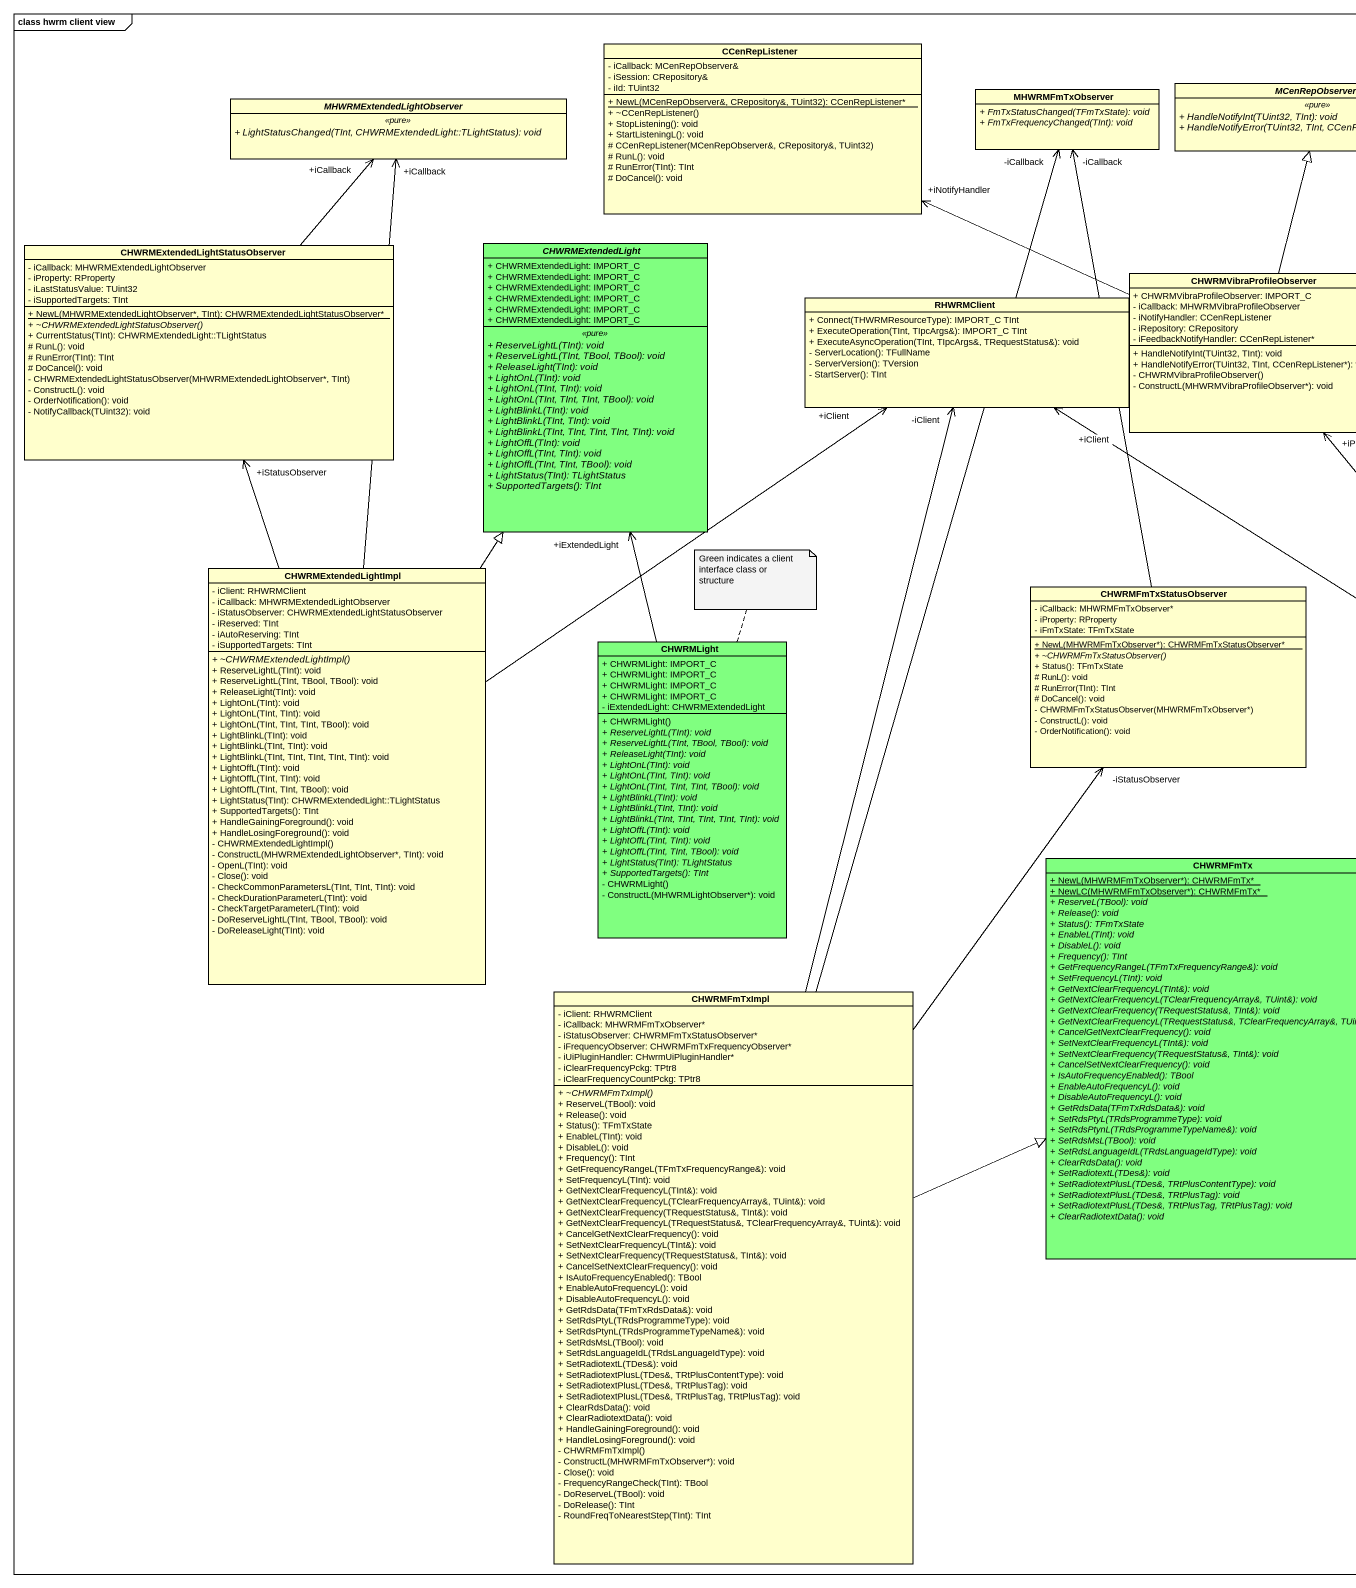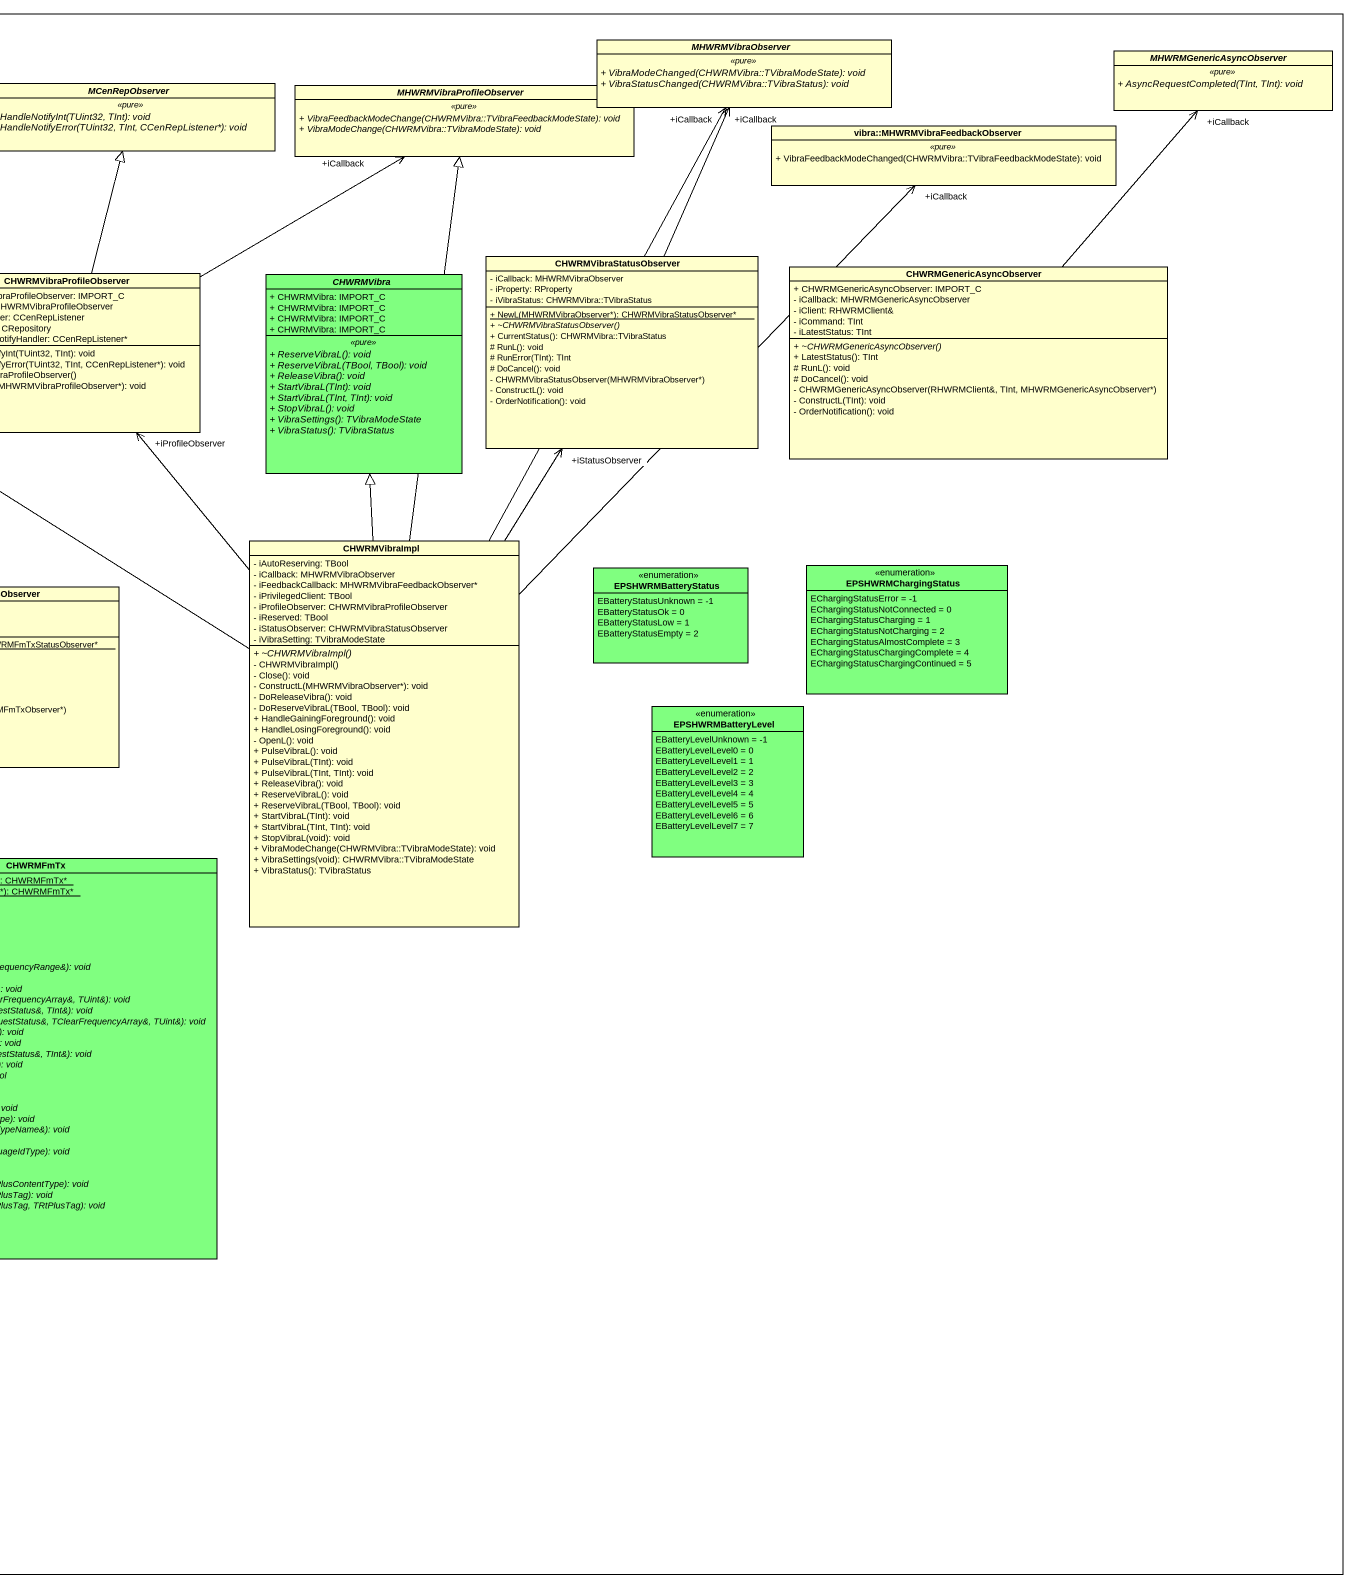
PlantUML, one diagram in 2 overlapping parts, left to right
@startuml
mainframe class hwrm client view
hide circle
hide empty members
skinparam classAttributeIconSize 0
class CCenRepListener {
  - iCallback: MCenRepObserver&
  - iSession: CRepository&
  - iId: TUint32
  {static} + NewL(MCenRepObserver&, CRepository&, TUint32): CCenRepListener*
  + ~CCenRepListener()
  + StopListening(): void
  + StartListeningL(): void
  # CCenRepListener(MCenRepObserver&, CRepository&, TUint32)
  # RunL(): void
  # RunError(TInt): TInt
  # DoCancel(): void
}
abstract class MHWRMVibraObserver {
  .. <<pure>> ..
  {abstract} + VibraModeChanged(CHWRMVibra::TVibraModeState): void
  {abstract} + VibraStatusChanged(CHWRMVibra::TVibraStatus): void
}
abstract class MCenRepObserver {
  .. <<pure>> ..
  {abstract} + HandleNotifyInt(TUint32, TInt): void
  {abstract} + HandleNotifyError(TUint32, TInt, CCenRepListener*): void
}
abstract class MHWRMGenericAsyncObserver {
  .. <<pure>> ..
  {abstract} + AsyncRequestCompleted(TInt, TInt): void
}
abstract class MHWRMExtendedLightObserver {
  .. <<pure>> ..
  {abstract} + LightStatusChanged(TInt, CHWRMExtendedLight::TLightStatus): void
}
class MHWRMFmTxObserver {
  {abstract} + FmTxStatusChanged(TFmTxState): void
  {abstract} + FmTxFrequencyChanged(TInt): void
}
abstract class MHWRMVibraProfileObserver {
  .. <<pure>> ..
  {abstract} + VibraFeedbackModeChange(CHWRMVibra::TVibraFeedbackModeState): void
  {abstract} + VibraModeChange(CHWRMVibra::TVibraModeState): void
}
class "vibra::MHWRMVibraFeedbackObserver" as vibra_MHWRMVibraFeedbackObse {
  .. <<pure>> ..
  + VibraFeedbackModeChanged(CHWRMVibra::TVibraFeedbackModeState): void
}
class "CHWRMExtendedLightStatusObserver" as CHWRMExtendedLightStatusObse {
  - iCallback: MHWRMExtendedLightObserver
  - iProperty: RProperty
  - iLastStatusValue: TUint32
  - iSupportedTargets: TInt
  {static} + NewL(MHWRMExtendedLightObserver*, TInt): CHWRMExtendedLightStatusObserver*
  {abstract} + ~CHWRMExtendedLightStatusObserver()
  + CurrentStatus(TInt): CHWRMExtendedLight::TLightStatus
  # RunL(): void
  # RunError(TInt): TInt
  # DoCancel(): void
  - CHWRMExtendedLightStatusObserver(MHWRMExtendedLightObserver*, TInt)
  - ConstructL(): void
  - OrderNotification(): void
  - NotifyCallback(TUint32): void
}
abstract class CHWRMExtendedLight #80FF80 {
  + CHWRMExtendedLight: IMPORT_C
  + CHWRMExtendedLight: IMPORT_C
  + CHWRMExtendedLight: IMPORT_C
  + CHWRMExtendedLight: IMPORT_C
  + CHWRMExtendedLight: IMPORT_C
  + CHWRMExtendedLight: IMPORT_C
  .. <<pure>> ..
  {abstract} + ReserveLightL(TInt): void
  {abstract} + ReserveLightL(TInt, TBool, TBool): void
  {abstract} + ReleaseLight(TInt): void
  {abstract} + LightOnL(TInt): void
  {abstract} + LightOnL(TInt, TInt): void
  {abstract} + LightOnL(TInt, TInt, TInt, TBool): void
  {abstract} + LightBlinkL(TInt): void
  {abstract} + LightBlinkL(TInt, TInt): void
  {abstract} + LightBlinkL(TInt, TInt, TInt, TInt, TInt): void
  {abstract} + LightOffL(TInt): void
  {abstract} + LightOffL(TInt, TInt): void
  {abstract} + LightOffL(TInt, TInt, TBool): void
  {abstract} + LightStatus(TInt): TLightStatus
  {abstract} + SupportedTargets(): TInt
}
class CHWRMVibraProfileObserver {
  + CHWRMVibraProfileObserver: IMPORT_C
  - iCallback: MHWRMVibraProfileObserver
  - iNotifyHandler: CCenRepListener
  - iRepository: CRepository
  - iFeedbackNotifyHandler: CCenRepListener*
  + HandleNotifyInt(TUint32, TInt): void
  + HandleNotifyError(TUint32, TInt, CCenRepListener*): void
  - CHWRMVibraProfileObserver()
  - ConstructL(MHWRMVibraProfileObserver*): void
}
abstract class CHWRMVibra #80FF80 {
  + CHWRMVibra: IMPORT_C
  + CHWRMVibra: IMPORT_C
  + CHWRMVibra: IMPORT_C
  + CHWRMVibra: IMPORT_C
  .. <<pure>> ..
  {abstract} + ReserveVibraL(): void
  {abstract} + ReserveVibraL(TBool, TBool): void
  {abstract} + ReleaseVibra(): void
  {abstract} + StartVibraL(TInt): void
  {abstract} + StartVibraL(TInt, TInt): void
  {abstract} + StopVibraL(): void
  {abstract} + VibraSettings(): TVibraModeState
  {abstract} + VibraStatus(): TVibraStatus
}
class CHWRMVibraStatusObserver {
  - iCallback: MHWRMVibraObserver
  - iProperty: RProperty
  - iVibraStatus: CHWRMVibra::TVibraStatus
  {static} + NewL(MHWRMVibraObserver*): CHWRMVibraStatusObserver*
  {abstract} + ~CHWRMVibraStatusObserver()
  + CurrentStatus(): CHWRMVibra::TVibraStatus
  # RunL(): void
  # RunError(TInt): TInt
  # DoCancel(): void
  - CHWRMVibraStatusObserver(MHWRMVibraObserver*)
  - ConstructL(): void
  - OrderNotification(): void
}
class CHWRMGenericAsyncObserver {
  + CHWRMGenericAsyncObserver: IMPORT_C
  - iCallback: MHWRMGenericAsyncObserver
  - iClient: RHWRMClient&
  - iCommand: TInt
  - iLatestStatus: TInt
  {abstract} + ~CHWRMGenericAsyncObserver()
  + LatestStatus(): TInt
  # RunL(): void
  # DoCancel(): void
  - CHWRMGenericAsyncObserver(RHWRMClient&, TInt, MHWRMGenericAsyncObserver*)
  - ConstructL(TInt): void
  - OrderNotification(): void
}
class RHWRMClient {
  + Connect(THWRMResourceType): IMPORT_C TInt
  + ExecuteOperation(TInt, TIpcArgs&): IMPORT_C TInt
  + ExecuteAsyncOperation(TInt, TIpcArgs&, TRequestStatus&): void
  - ServerLocation(): TFullName
  - ServerVersion(): TVersion
  - StartServer(): TInt
}
class CHWRMVibraImpl {
  - iAutoReserving: TBool
  - iCallback: MHWRMVibraObserver
  - iFeedbackCallback: MHWRMVibraFeedbackObserver*
  - iPrivilegedClient: TBool
  - iProfileObserver: CHWRMVibraProfileObserver
  - iReserved: TBool
  - iStatusObserver: CHWRMVibraStatusObserver
  - iVibraSetting: TVibraModeState
  {abstract} + ~CHWRMVibraImpl()
  - CHWRMVibraImpl()
  - Close(): void
  - ConstructL(MHWRMVibraObserver*): void
  - DoReleaseVibra(): void
  - DoReserveVibraL(TBool, TBool): void
  + HandleGainingForeground(): void
  + HandleLosingForeground(): void
  - OpenL(): void
  + PulseVibraL(): void
  + PulseVibraL(TInt): void
  + PulseVibraL(TInt, TInt): void
  + ReleaseVibra(): void
  + ReserveVibraL(): void
  + ReserveVibraL(TBool, TBool): void
  + StartVibraL(TInt): void
  + StartVibraL(TInt, TInt): void
  + StopVibraL(void): void
  + VibraModeChange(CHWRMVibra::TVibraModeState): void
  + VibraSettings(void): CHWRMVibra::TVibraModeState
  + VibraStatus(): TVibraStatus
}
class CHWRMExtendedLightImpl {
  - iClient: RHWRMClient
  - iCallback: MHWRMExtendedLightObserver
  - iStatusObserver: CHWRMExtendedLightStatusObserver
  - iReserved: TInt
  - iAutoReserving: TInt
  - iSupportedTargets: TInt
  {abstract} + ~CHWRMExtendedLightImpl()
  + ReserveLightL(TInt): void
  + ReserveLightL(TInt, TBool, TBool): void
  + ReleaseLight(TInt): void
  + LightOnL(TInt): void
  + LightOnL(TInt, TInt): void
  + LightOnL(TInt, TInt, TInt, TBool): void
  + LightBlinkL(TInt): void
  + LightBlinkL(TInt, TInt): void
  + LightBlinkL(TInt, TInt, TInt, TInt, TInt): void
  + LightOffL(TInt): void
  + LightOffL(TInt, TInt): void
  + LightOffL(TInt, TInt, TBool): void
  + LightStatus(TInt): CHWRMExtendedLight::TLightStatus
  + SupportedTargets(): TInt
  + HandleGainingForeground(): void
  + HandleLosingForeground(): void
  - CHWRMExtendedLightImpl()
  - ConstructL(MHWRMExtendedLightObserver*, TInt): void
  - OpenL(TInt): void
  - Close(): void
  - CheckCommonParametersL(TInt, TInt, TInt): void
  - CheckDurationParameterL(TInt): void
  - CheckTargetParameterL(TInt): void
  - DoReserveLightL(TInt, TBool, TBool): void
  - DoReleaseLight(TInt): void
}
class CHWRMFmTxStatusObserver {
  - iCallback: MHWRMFmTxObserver*
  - iProperty: RProperty
  - iFmTxState: TFmTxState
  {static} + NewL(MHWRMFmTxObserver*): CHWRMFmTxStatusObserver*
  {abstract} + ~CHWRMFmTxStatusObserver()
  + Status(): TFmTxState
  # RunL(): void
  # RunError(TInt): TInt
  # DoCancel(): void
  - CHWRMFmTxStatusObserver(MHWRMFmTxObserver*)
  - ConstructL(): void
  - OrderNotification(): void
}
enum EPSHWRMBatteryStatus #80FF80 {
  EBatteryStatusUnknown = -1
  EBatteryStatusOk = 0
  EBatteryStatusLow = 1
  EBatteryStatusEmpty = 2
}
enum EPSHWRMChargingStatus #80FF80 {
  EChargingStatusError = -1
  EChargingStatusNotConnected = 0
  EChargingStatusCharging = 1
  EChargingStatusNotCharging = 2
  EChargingStatusAlmostComplete = 3
  EChargingStatusChargingComplete = 4
  EChargingStatusChargingContinued = 5
}
class CHWRMLight #80FF80 {
  + CHWRMLight: IMPORT_C
  + CHWRMLight: IMPORT_C
  + CHWRMLight: IMPORT_C
  + CHWRMLight: IMPORT_C
  - iExtendedLight: CHWRMExtendedLight
  + CHWRMLight()
  {abstract} + ReserveLightL(TInt): void
  {abstract} + ReserveLightL(TInt, TBool, TBool): void
  {abstract} + ReleaseLight(TInt): void
  {abstract} + LightOnL(TInt): void
  {abstract} + LightOnL(TInt, TInt): void
  {abstract} + LightOnL(TInt, TInt, TInt, TBool): void
  {abstract} + LightBlinkL(TInt): void
  {abstract} + LightBlinkL(TInt, TInt): void
  {abstract} + LightBlinkL(TInt, TInt, TInt, TInt, TInt): void
  {abstract} + LightOffL(TInt): void
  {abstract} + LightOffL(TInt, TInt): void
  {abstract} + LightOffL(TInt, TInt, TBool): void
  {abstract} + LightStatus(TInt): TLightStatus
  {abstract} + SupportedTargets(): TInt
  - CHWRMLight()
  - ConstructL(MHWRMLightObserver*): void
}
enum EPSHWRMBatteryLevel #80FF80 {
  EBatteryLevelUnknown = -1
  EBatteryLevelLevel0 = 0
  EBatteryLevelLevel1 = 1
  EBatteryLevelLevel2 = 2
  EBatteryLevelLevel3 = 3
  EBatteryLevelLevel4 = 4
  EBatteryLevelLevel5 = 5
  EBatteryLevelLevel6 = 6
  EBatteryLevelLevel7 = 7
}
class CHWRMFmTx #80FF80 {
  {static} + NewL(MHWRMFmTxObserver*): CHWRMFmTx*
  {static} + NewLC(MHWRMFmTxObserver*): CHWRMFmTx*
  {abstract} + ReserveL(TBool): void
  {abstract} + Release(): void
  {abstract} + Status(): TFmTxState
  {abstract} + EnableL(TInt): void
  {abstract} + DisableL(): void
  {abstract} + Frequency(): TInt
  {abstract} + GetFrequencyRangeL(TFmTxFrequencyRange&): void
  {abstract} + SetFrequencyL(TInt): void
  {abstract} + GetNextClearFrequencyL(TInt&): void
  {abstract} + GetNextClearFrequencyL(TClearFrequencyArray&, TUint&): void
  {abstract} + GetNextClearFrequency(TRequestStatus&, TInt&): void
  {abstract} + GetNextClearFrequencyL(TRequestStatus&, TClearFrequencyArray&, TUint&): void
  {abstract} + CancelGetNextClearFrequency(): void
  {abstract} + SetNextClearFrequencyL(TInt&): void
  {abstract} + SetNextClearFrequency(TRequestStatus&, TInt&): void
  {abstract} + CancelSetNextClearFrequency(): void
  {abstract} + IsAutoFrequencyEnabled(): TBool
  {abstract} + EnableAutoFrequencyL(): void
  {abstract} + DisableAutoFrequencyL(): void
  {abstract} + GetRdsData(TFmTxRdsData&): void
  {abstract} + SetRdsPtyL(TRdsProgrammeType): void
  {abstract} + SetRdsPtynL(TRdsProgrammeTypeName&): void
  {abstract} + SetRdsMsL(TBool): void
  {abstract} + SetRdsLanguageIdL(TRdsLanguageIdType): void
  {abstract} + ClearRdsData(): void
  {abstract} + SetRadiotextL(TDes&): void
  {abstract} + SetRadiotextPlusL(TDes&, TRtPlusContentType): void
  {abstract} + SetRadiotextPlusL(TDes&, TRtPlusTag): void
  {abstract} + SetRadiotextPlusL(TDes&, TRtPlusTag, TRtPlusTag): void
  {abstract} + ClearRadiotextData(): void
}
class CHWRMFmTxImpl {
  - iClient: RHWRMClient
  - iCallback: MHWRMFmTxObserver*
  - iStatusObserver: CHWRMFmTxStatusObserver*
  - iFrequencyObserver: CHWRMFmTxFrequencyObserver*
  - iUiPluginHandler: CHwrmUiPluginHandler*
  - iClearFrequencyPckg: TPtr8
  - iClearFrequencyCountPckg: TPtr8
  {abstract} + ~CHWRMFmTxImpl()
  + ReserveL(TBool): void
  + Release(): void
  + Status(): TFmTxState
  + EnableL(TInt): void
  + DisableL(): void
  + Frequency(): TInt
  + GetFrequencyRangeL(TFmTxFrequencyRange&): void
  + SetFrequencyL(TInt): void
  + GetNextClearFrequencyL(TInt&): void
  + GetNextClearFrequencyL(TClearFrequencyArray&, TUint&): void
  + GetNextClearFrequency(TRequestStatus&, TInt&): void
  + GetNextClearFrequencyL(TRequestStatus&, TClearFrequencyArray&, TUint&): void
  + CancelGetNextClearFrequency(): void
  + SetNextClearFrequencyL(TInt&): void
  + SetNextClearFrequency(TRequestStatus&, TInt&): void
  + CancelSetNextClearFrequency(): void
  + IsAutoFrequencyEnabled(): TBool
  + EnableAutoFrequencyL(): void
  + DisableAutoFrequencyL(): void
  + GetRdsData(TFmTxRdsData&): void
  + SetRdsPtyL(TRdsProgrammeType): void
  + SetRdsPtynL(TRdsProgrammeTypeName&): void
  + SetRdsMsL(TBool): void
  + SetRdsLanguageIdL(TRdsLanguageIdType): void
  + SetRadiotextL(TDes&): void
  + SetRadiotextPlusL(TDes&, TRtPlusContentType): void
  + SetRadiotextPlusL(TDes&, TRtPlusTag): void
  + SetRadiotextPlusL(TDes&, TRtPlusTag, TRtPlusTag): void
  + ClearRdsData(): void
  + ClearRadiotextData(): void
  + HandleGainingForeground(): void
  + HandleLosingForeground(): void
  - CHWRMFmTxImpl()
  - ConstructL(MHWRMFmTxObserver*): void
  - Close(): void
  - FrequencyRangeCheck(TInt): TBool
  - DoReserveL(TBool): void
  - DoRelease(): TInt
  - RoundFreqToNearestStep(TInt): TInt
}
CHWRMExtendedLightStatusObse -up-> "+iCallback" MHWRMExtendedLightObserver
CHWRMVibraProfileObserver -left-> "+iNotifyHandler" CCenRepListener
CHWRMVibraProfileObserver -up-|> MCenRepObserver
CHWRMVibraProfileObserver -right-> "+iCallback" MHWRMVibraProfileObserver
CHWRMVibraStatusObserver -up-> "+iCallback" MHWRMVibraObserver
CHWRMGenericAsyncObserver -up-> "+iCallback" MHWRMGenericAsyncObserver
CHWRMVibraImpl -up-> "+iCallback" MHWRMVibraObserver
CHWRMVibraImpl -up-|> MHWRMVibraProfileObserver
CHWRMVibraImpl -up-> "+iCallback" vibra_MHWRMVibraFeedbackObse
CHWRMVibraImpl -up-> "+iProfileObserver" CHWRMVibraProfileObserver
CHWRMVibraImpl -up-|> CHWRMVibra
CHWRMVibraImpl -up-> "+iStatusObserver" CHWRMVibraStatusObserver
CHWRMVibraImpl -up-> "+iClient" RHWRMClient
CHWRMExtendedLightImpl -up-> "+iCallback" MHWRMExtendedLightObserver
CHWRMExtendedLightImpl -up-> "+iStatusObserver" CHWRMExtendedLightStatusObse
CHWRMExtendedLightImpl -up-|> CHWRMExtendedLight
CHWRMExtendedLightImpl -up-> "+iClient" RHWRMClient
CHWRMFmTxStatusObserver -up-> "-iCallback" MHWRMFmTxObserver
CHWRMLight -up-> "+iExtendedLight" CHWRMExtendedLight
CHWRMFmTxImpl -up-> "-iCallback" MHWRMFmTxObserver
CHWRMFmTxImpl -up-> "-iClient" RHWRMClient
CHWRMFmTxImpl -up-> "-iStatusObserver" CHWRMFmTxStatusObserver
CHWRMFmTxImpl -right-|> CHWRMFmTx
note top of CHWRMLight : Green indicates a client interface class or structure
@enduml
